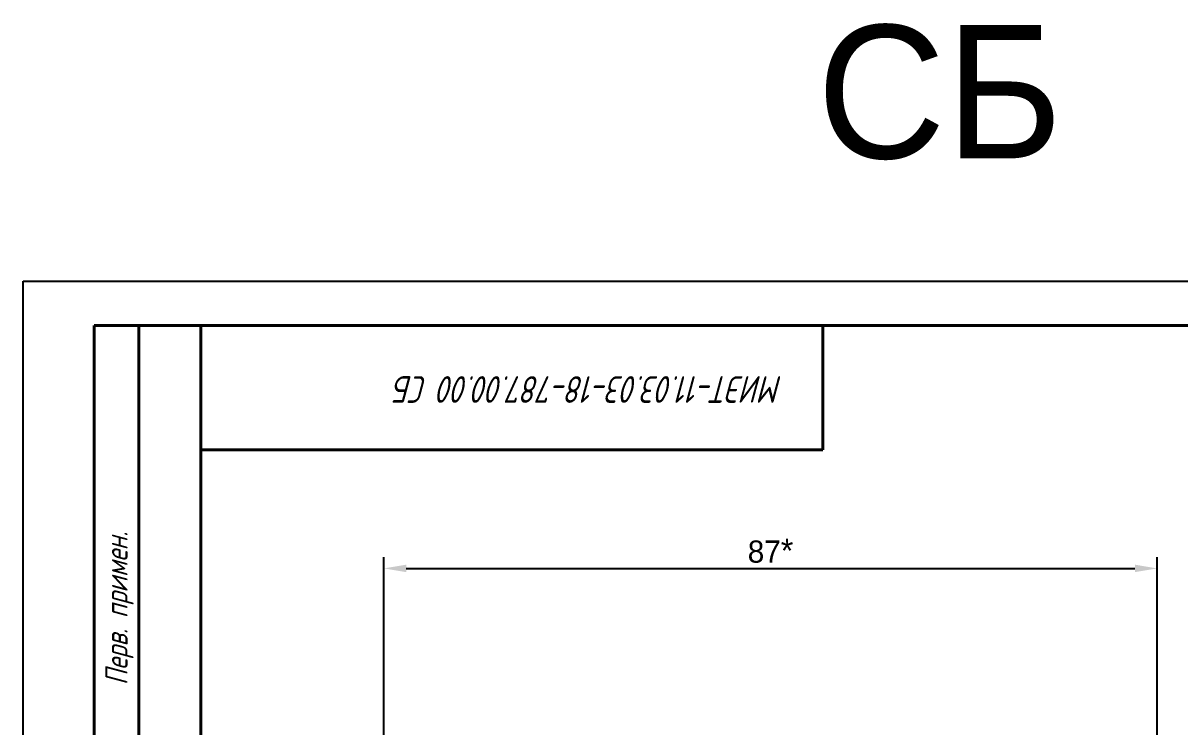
# Model space of a CAD drawing. Header units: millimetres. Extents: x 256 to 1953, y -623 to 369.
# Drawn here: x 991.4 to 1121.6, y 288.3 to 367.5 of the extents above; entities that cross this region are included whole.
import ezdxf

# ---------------------------------------------------------------- set-up
doc = ezdxf.new("R2010")
doc.units = ezdxf.units.MM
doc.layers.add('KONTUR', color=7, linetype='Continuous')
doc.layers.add('Основная', color=7, linetype='Continuous', lineweight=40)
doc.layers.add('текст', color=7, linetype='Continuous', lineweight=30)
doc.styles.add('стиль1', font='romans.shx', dxfattribs={"width": 0.75, "oblique": 15, "height": 3.5})
doc.dimstyles.new('ISO-25', dxfattribs={"dimtxt": 2.5, "dimasz": 2.5, "dimexe": 1.25, "dimexo": 0.625, "dimtad": 1, "dimtxsty": 'Standard', "dimcen": 2.5, "dimadec": 0, "dimazin": 0, "dimtfac": 1, "dimtmove": 0, "dimatfit": 3, "dimfxl": 1, "dimarcsym": 0})

# ---------------------------------------------------------------- blocks, each defined once
blk = doc.blocks.new('*D1')
at = {"color": 0, "lineweight": -2, "transparency": 16777216}
for p, q in [((1032.01, 286.74), (1032.01, 307.37)), ((1119.01, 286.74), (1119.01, 307.37)), ((1034.51, 306.12), (1116.51, 306.12))]:
    blk.add_line(p, q, dxfattribs=at)
at = {"color": 0, "transparency": 16777216}
for points in [[(1034.51, 306.54), (1034.51, 305.7), (1032.01, 306.12)], [(1116.51, 306.54), (1116.51, 305.7), (1119.01, 306.12)]]:
    blk.add_solid(points, dxfattribs=at)
at = {"layer": 'Defpoints', "color": 0, "transparency": 16777216}
for p in [(1119.01, 306.12), (1032.01, 286.12), (1119.01, 286.12)]:
    blk.add_point(p, dxfattribs=at)
at = {"color": 0, "transparency": 16777216, "insert": (1075.51, 308.1), "char_height": 2.5, "width": 4.1667, "attachment_point": 5}
blk.add_mtext('87{\\H1.08333x;*}', dxfattribs=at)

msp = doc.modelspace()

# ---------------------------------------------------------------- linework, layer by layer
at = {"layer": 'KONTUR'}
for p, q in [((991.41, 41.458), (991.41, 338.458)), ((991.41, 338.458), (1201.41, 338.458))]:
    msp.add_line(p, q, dxfattribs=at)
at = {"layer": 'Основная'}
for p, q in [((999.41, 333.458), (999.41, 213.458)), ((1196.41, 333.458), (999.41, 333.458)), ((1004.41, 213.458), (1004.41, 333.458)), ((1011.41, 46.458), (1011.41, 333.458)), ((1081.41, 319.458), (1081.41, 333.458)), ((1081.41, 319.458), (1011.41, 319.458))]:
    msp.add_line(p, q, dxfattribs=at)

# ---------------------------------------------------------------- texts
at = {"insert": (1080.725, 367.293), "char_height": 15, "attachment_point": 1}
msp.add_mtext_dynamic_manual_height_columns('СБ', width=72.90888, gutter_width=12.5, heights=[0], dxfattribs=at)
at = {"insert": (1076.893, 324.769), "char_height": 3, "attachment_point": 1, "rotation": 180, "style": 'стиль1'}
msp.add_mtext_dynamic_manual_height_columns('МИЭТ-11.03.03-18-787.00.00 СБ', width=79.64381, gutter_width=12.5, heights=[0], dxfattribs=at)
at = {"layer": 'текст', "style": 'стиль1', "oblique": 15, "width": 0.75}
msp.add_text('Перв. примен.', height=2.5, rotation=90, dxfattribs=at).set_placement((1003.163, 292.971))

# ---------------------------------------------------------------- dimensions: what is measured, and where the dimension line sits
dim = msp.add_linear_dim(base=(1119.014, 306.119), p1=(1032.014, 286.119), p2=(1119.014, 286.119), text='<>{\\H1.08333x;*}', dimstyle='ISO-25')
dim.commit()
dim.dimension.update_dxf_attribs({"geometry": '*D1', "text_midpoint": (1075.514, 308.098)})

doc.saveas('drawing.dxf')
